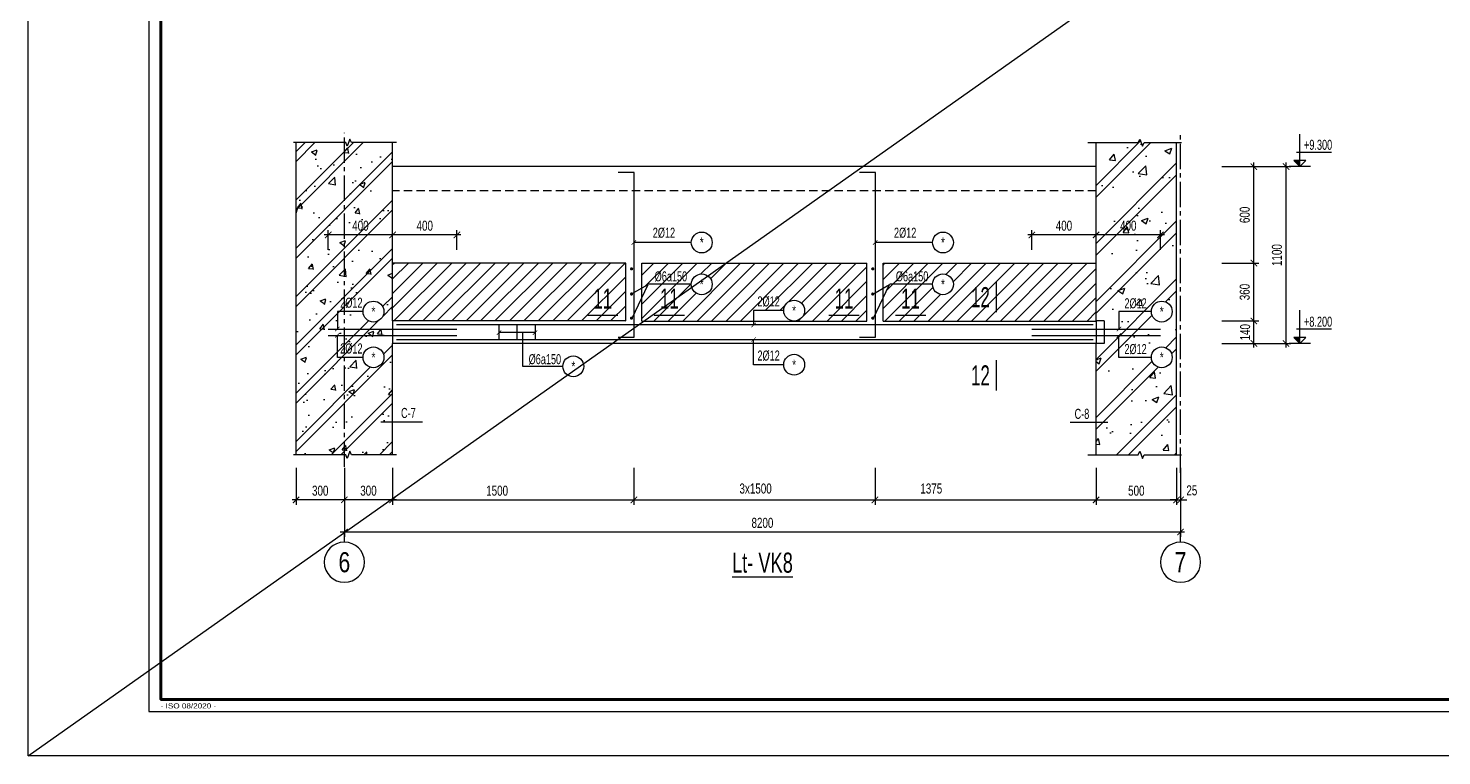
# Model space of a CAD drawing. Header units: millimetres. Extents: x 0 to 42050, y 0 to 14850.
# Drawn here: x 21025 to 29815, y 0 to 4524 of the extents above; entities that cross this region are included whole.
import ezdxf
from ezdxf.enums import TextEntityAlignment as Align

# ---------------------------------------------------------------- set-up
doc = ezdxf.new("R2010")
doc.units = ezdxf.units.MM
doc.header["$LTSCALE"] = 3
doc.header["$PDSIZE"] = -2
doc.linetypes.add('CENTER2', pattern=[1.125, 0.75, -0.125, 0.125, -0.125])
doc.linetypes.add('HIDDEN', pattern=[0.375, 0.25, -0.125])
doc.layers.get('0').update_dxf_attribs({"color": 8, "lineweight": 5})
doc.layers.get('Defpoints').update_dxf_attribs({"color": 2})
doc.layers.add('02.CDC.DIM', color=1, linetype='Continuous', lineweight=20)
for name, color, linetype in [('CDC -TEXT KHUNG', 7, 'Continuous'), ('CDC-KHUNGTEN', 9, 'Continuous'), ('CDC.01.AXIS', 160, 'CENTER2'), ('CDC.02.DIM', 1, 'Continuous'), ('CDC.03.BORDER', 3, 'Continuous'), ('CDC.04.HIDDEN', 8, 'HIDDEN'), ('CDC.05.STEEL', 4, 'Continuous'), ('CDC.06.TEXT', 2, 'Continuous'), ('CDC.10.HATCH', 9, 'Continuous'), ('CDC.11.NOTE', 8, 'Continuous'), ('CDC.14.STEELNUM', 9, 'Continuous')]:
    doc.layers.add(name, color=color, linetype=linetype)
doc.layers.add('KCS_Plotter', color=11, linetype='Continuous', plot=False)
doc.styles.add('arial', font='arial.ttf', dxfattribs={"width": 0.7})
doc.styles.add('BIGTEXT', font='arial.ttf', dxfattribs={"width": 0.8})
doc.styles.add('KCS_BIGTEXT', font='arial.ttf', dxfattribs={"width": 0.7})
doc.styles.add('KCS_SMTEXT', font='arial.ttf', dxfattribs={"width": 0.7})
doc.styles.add('KT CDC', font='arial.ttf', dxfattribs={"width": 0.85, "height": 200})
doc.dimstyles.new('KCS_DIM25', dxfattribs={"dimscale": 25, "dimtxt": 2.5, "dimasz": 1.6, "dimexe": 1.2, "dimexo": 0, "dimgap": 1, "dimtad": 1, "dimdec": 0, "dimzin": 0, "dimdsep": 46, "dimtxsty": 'KCS_SMTEXT', "dimblk": 'ARCHTICK', "dimcen": 0, "dimdle": 1, "dimclrd": 256, "dimclre": 256, "dimclrt": 2, "dimadec": 0, "dimazin": 0, "dimtfac": 1, "dimtdec": 0, "dimtix": 1, "dimtmove": 2, "dimatfit": 3, "dimfxl": 1, "dimtolj": 1, "dimtzin": 0, "dimarcsym": 0})

# ---------------------------------------------------------------- blocks, each defined once
blk = doc.blocks.new('_ArchTick')
at = {"color": 0, "linetype": 'ByBlock', "const_width": 0.15}
blk.add_lwpolyline([(-0.5, -0.5), (0.5, 0.5)], dxfattribs=at)
blk = doc.blocks.new('*D103')
at = {"layer": 'CDC.02.DIM', "lineweight": -2, "transparency": 16777216}
for p, q in [((28447, 3664), (28677, 3664)), ((28647, 3038.8), (28647, 3689)), ((28447, 3063.8), (28677, 3063.8))]:
    blk.add_line(p, q, dxfattribs=at)
at = {"layer": 'Defpoints', "color": 0, "transparency": 16777216}
for p in [(28447, 3664), (28647, 3664), (28447, 3063.8)]:
    blk.add_point(p, dxfattribs=at)
at = {"layer": 'CDC.02.DIM', "lineweight": -2, "transparency": 16777216, "xscale": 40, "yscale": 40, "zscale": 40}
for p, rotation in [((28647, 3664), 90), ((28647, 3063.8), 270)]:
    blk.add_blockref('_ArchTick', p, dxfattribs=dict(at, rotation=rotation))
at = {"layer": 'CDC.02.DIM', "color": 2, "transparency": 16777216, "insert": (28590.1, 3363.9), "char_height": 62.5, "attachment_point": 5, "rotation": 90, "style": 'KCS_SMTEXT'}
blk.add_mtext('\\A1;600', dxfattribs=at)
blk = doc.blocks.new('*D104')
at = {"layer": 'CDC.02.DIM', "lineweight": -2, "transparency": 16777216}
for p, q in [((28647, 2679), (28647, 3088.8)), ((28447, 3063.8), (28677, 3063.8)), ((28447, 2704), (28677, 2704))]:
    blk.add_line(p, q, dxfattribs=at)
at = {"layer": 'Defpoints', "color": 0, "transparency": 16777216}
for p in [(28447, 3063.8), (28647, 3063.8), (28447, 2704)]:
    blk.add_point(p, dxfattribs=at)
at = {"layer": 'CDC.02.DIM', "lineweight": -2, "transparency": 16777216, "xscale": 40, "yscale": 40, "zscale": 40}
for p, rotation in [((28647, 3063.8), 90), ((28647, 2704), 270)]:
    blk.add_blockref('_ArchTick', p, dxfattribs=dict(at, rotation=rotation))
at = {"layer": 'CDC.02.DIM', "color": 2, "transparency": 16777216, "insert": (28590, 2883.9), "char_height": 62.5, "attachment_point": 5, "rotation": 90, "style": 'KCS_SMTEXT'}
blk.add_mtext('\\A1;360', dxfattribs=at)
blk = doc.blocks.new('*D105')
at = {"layer": 'CDC.02.DIM', "lineweight": -2, "transparency": 16777216}
for p, q in [((28647, 2539), (28647, 2729)), ((28447, 2704), (28677, 2704)), ((28447, 2564), (28677, 2564))]:
    blk.add_line(p, q, dxfattribs=at)
at = {"layer": 'Defpoints', "color": 0, "transparency": 16777216}
for p in [(28447, 2704), (28647, 2704), (28447, 2564)]:
    blk.add_point(p, dxfattribs=at)
at = {"layer": 'CDC.02.DIM', "lineweight": -2, "transparency": 16777216, "xscale": 40, "yscale": 40, "zscale": 40}
for p, rotation in [((28647, 2704), 90), ((28647, 2564), 270)]:
    blk.add_blockref('_ArchTick', p, dxfattribs=dict(at, rotation=rotation))
at = {"layer": 'CDC.02.DIM', "color": 2, "transparency": 16777216, "insert": (28592.6, 2634), "char_height": 62.5, "attachment_point": 5, "rotation": 90, "style": 'KCS_SMTEXT'}
blk.add_mtext('\\A1;140', dxfattribs=at)
blk = doc.blocks.new('*D106')
at = {"layer": 'CDC.02.DIM', "lineweight": -2, "transparency": 16777216}
for p, q in [((28447, 3664), (28877, 3664)), ((28847, 2539), (28847, 3689)), ((28447, 2564), (28877, 2564))]:
    blk.add_line(p, q, dxfattribs=at)
at = {"layer": 'Defpoints', "color": 0, "transparency": 16777216}
for p in [(28447, 3664), (28847, 3664), (28447, 2564)]:
    blk.add_point(p, dxfattribs=at)
at = {"layer": 'CDC.02.DIM', "lineweight": -2, "transparency": 16777216, "xscale": 40, "yscale": 40, "zscale": 40}
for p, rotation in [((28847, 3664), 90), ((28847, 2564), 270)]:
    blk.add_blockref('_ArchTick', p, dxfattribs=dict(at, rotation=rotation))
at = {"layer": 'CDC.02.DIM', "color": 2, "transparency": 16777216, "insert": (28790.1, 3114), "char_height": 62.5, "attachment_point": 5, "rotation": 90, "style": 'KCS_SMTEXT'}
blk.add_mtext('\\A1;1100', dxfattribs=at)
blk = doc.blocks.new('*D107')
at = {"layer": 'CDC.02.DIM', "lineweight": -2, "transparency": 16777216}
for p, q in [((22990.6, 1791), (22990.6, 1361.2)), ((28190.6, 1791), (28190.6, 1361.2)), ((28215.6, 1391.2), (22965.6, 1391.2))]:
    blk.add_line(p, q, dxfattribs=at)
at = {"layer": 'Defpoints', "color": 0, "transparency": 16777216}
for p in [(22990.6, 1791), (28190.6, 1791), (22990.6, 1391.2)]:
    blk.add_point(p, dxfattribs=at)
at = {"layer": 'CDC.02.DIM', "lineweight": -2, "transparency": 16777216, "xscale": 40, "yscale": 40, "zscale": 40, "rotation": 180}
blk.add_blockref('_ArchTick', (22990.6, 1391.2), dxfattribs=at)
at = {"layer": 'CDC.02.DIM', "lineweight": -2, "transparency": 16777216, "xscale": 40, "yscale": 40, "zscale": 40}
blk.add_blockref('_ArchTick', (28190.6, 1391.2), dxfattribs=at)
at = {"layer": 'CDC.02.DIM', "color": 2, "transparency": 16777216, "insert": (25590.6, 1448.1), "char_height": 62.5, "attachment_point": 5, "style": 'KCS_SMTEXT'}
blk.add_mtext('\\A1;{\\fArial|b0|i0|c163|p34;8200}', dxfattribs=at)
blk = doc.blocks.new('*D108')
at = {"layer": 'CDC.02.DIM', "lineweight": -2, "transparency": 16777216}
for p, q in [((22690.6, 1791), (22690.6, 1561.2)), ((22990.6, 1791), (22990.6, 1561.2)), ((23015.6, 1591.2), (22665.6, 1591.2))]:
    blk.add_line(p, q, dxfattribs=at)
at = {"layer": 'Defpoints', "color": 0, "transparency": 16777216}
for p in [(22690.6, 1791), (22990.6, 1791), (22690.6, 1591.2)]:
    blk.add_point(p, dxfattribs=at)
at = {"layer": 'CDC.02.DIM', "lineweight": -2, "transparency": 16777216, "xscale": 40, "yscale": 40, "zscale": 40, "rotation": 180}
blk.add_blockref('_ArchTick', (22690.6, 1591.2), dxfattribs=at)
at = {"layer": 'CDC.02.DIM', "lineweight": -2, "transparency": 16777216, "xscale": 40, "yscale": 40, "zscale": 40}
blk.add_blockref('_ArchTick', (22990.6, 1591.2), dxfattribs=at)
at = {"layer": 'CDC.02.DIM', "color": 2, "transparency": 16777216, "insert": (22840.6, 1648.2), "char_height": 62.5, "attachment_point": 5, "style": 'KCS_SMTEXT'}
blk.add_mtext('\\A1;300', dxfattribs=at)
blk = doc.blocks.new('*D109')
at = {"layer": 'CDC.02.DIM', "lineweight": -2, "transparency": 16777216}
for p, q in [((23290.6, 1791), (23290.6, 1561.2)), ((24790.6, 1791), (24790.6, 1561.2)), ((23265.6, 1591.2), (24815.6, 1591.2))]:
    blk.add_line(p, q, dxfattribs=at)
at = {"layer": 'Defpoints', "color": 0, "transparency": 16777216}
for p in [(23290.6, 1791), (24790.6, 1791), (24790.6, 1591.2)]:
    blk.add_point(p, dxfattribs=at)
at = {"layer": 'CDC.02.DIM', "lineweight": -2, "transparency": 16777216, "xscale": 40, "yscale": 40, "zscale": 40, "rotation": 180}
blk.add_blockref('_ArchTick', (23290.6, 1591.2), dxfattribs=at)
at = {"layer": 'CDC.02.DIM', "lineweight": -2, "transparency": 16777216, "xscale": 40, "yscale": 40, "zscale": 40}
blk.add_blockref('_ArchTick', (24790.6, 1591.2), dxfattribs=at)
at = {"layer": 'CDC.02.DIM', "color": 2, "transparency": 16777216, "insert": (23940.6, 1648.1), "char_height": 62.5, "attachment_point": 5, "style": 'KCS_SMTEXT'}
blk.add_mtext('\\A1;1500', dxfattribs=at)
blk = doc.blocks.new('*D110')
at = {"layer": 'CDC.02.DIM', "lineweight": -2, "transparency": 16777216}
for p, q in [((27665.6, 1791), (27665.6, 1561.2)), ((28165.6, 1791), (28165.6, 1561.2)), ((27640.6, 1591.2), (28190.6, 1591.2))]:
    blk.add_line(p, q, dxfattribs=at)
at = {"layer": 'Defpoints', "color": 0, "transparency": 16777216}
for p in [(27665.6, 1791), (28165.6, 1791), (28165.6, 1591.2)]:
    blk.add_point(p, dxfattribs=at)
at = {"layer": 'CDC.02.DIM', "lineweight": -2, "transparency": 16777216, "xscale": 40, "yscale": 40, "zscale": 40, "rotation": 180}
blk.add_blockref('_ArchTick', (27665.6, 1591.2), dxfattribs=at)
at = {"layer": 'CDC.02.DIM', "lineweight": -2, "transparency": 16777216, "xscale": 40, "yscale": 40, "zscale": 40}
blk.add_blockref('_ArchTick', (28165.6, 1591.2), dxfattribs=at)
at = {"layer": 'CDC.02.DIM', "color": 2, "transparency": 16777216, "insert": (27915.6, 1648.1), "char_height": 62.5, "attachment_point": 5, "style": 'KCS_SMTEXT'}
blk.add_mtext('\\A1;500', dxfattribs=at)
blk = doc.blocks.new('*D111')
at = {"layer": 'CDC.02.DIM', "lineweight": -2, "transparency": 16777216}
for p, q in [((22990.6, 1791), (22990.6, 1561.2)), ((23290.6, 1791), (23290.6, 1561.2)), ((23315.6, 1591.2), (22965.6, 1591.2))]:
    blk.add_line(p, q, dxfattribs=at)
at = {"layer": 'Defpoints', "color": 0, "transparency": 16777216}
for p in [(22990.6, 1791), (23290.6, 1791), (22990.6, 1591.2)]:
    blk.add_point(p, dxfattribs=at)
at = {"layer": 'CDC.02.DIM', "lineweight": -2, "transparency": 16777216, "xscale": 40, "yscale": 40, "zscale": 40, "rotation": 180}
blk.add_blockref('_ArchTick', (22990.6, 1591.2), dxfattribs=at)
at = {"layer": 'CDC.02.DIM', "lineweight": -2, "transparency": 16777216, "xscale": 40, "yscale": 40, "zscale": 40}
blk.add_blockref('_ArchTick', (23290.6, 1591.2), dxfattribs=at)
at = {"layer": 'CDC.02.DIM', "color": 2, "transparency": 16777216, "insert": (23140.6, 1648.2), "char_height": 62.5, "attachment_point": 5, "style": 'KCS_SMTEXT'}
blk.add_mtext('\\A1;300', dxfattribs=at)
blk = doc.blocks.new('*D112')
at = {"layer": 'CDC.02.DIM', "lineweight": -2, "transparency": 16777216}
for p, q in [((27265.6, 3145.9), (27265.6, 3269.3)), ((27665.6, 3145.9), (27665.6, 3269.3)), ((27690.6, 3239.3), (27240.6, 3239.3))]:
    blk.add_line(p, q, dxfattribs=at)
at = {"layer": 'Defpoints', "color": 0, "transparency": 16777216}
for p in [(27265.6, 3239.3), (27265.6, 3145.9), (27665.6, 3145.9)]:
    blk.add_point(p, dxfattribs=at)
at = {"layer": 'CDC.02.DIM', "lineweight": -2, "transparency": 16777216, "xscale": 40, "yscale": 40, "zscale": 40, "rotation": 180}
blk.add_blockref('_ArchTick', (27265.6, 3239.3), dxfattribs=at)
at = {"layer": 'CDC.02.DIM', "lineweight": -2, "transparency": 16777216, "xscale": 40, "yscale": 40, "zscale": 40}
blk.add_blockref('_ArchTick', (27665.6, 3239.3), dxfattribs=at)
at = {"layer": 'CDC.02.DIM', "color": 2, "transparency": 16777216, "insert": (27465.6, 3296.2), "char_height": 62.5, "attachment_point": 5, "style": 'KCS_SMTEXT'}
blk.add_mtext('\\A1;400', dxfattribs=at)
blk = doc.blocks.new('*D113')
at = {"layer": 'CDC.02.DIM', "lineweight": -2, "transparency": 16777216}
for p, q in [((23290.6, 3145.9), (23290.6, 3269.3)), ((23690.6, 3145.9), (23690.6, 3269.3)), ((23715.6, 3239.3), (23265.6, 3239.3))]:
    blk.add_line(p, q, dxfattribs=at)
at = {"layer": 'Defpoints', "color": 0, "transparency": 16777216}
for p in [(23290.6, 3239.3), (23290.6, 3145.9), (23690.6, 3145.9)]:
    blk.add_point(p, dxfattribs=at)
at = {"layer": 'CDC.02.DIM', "lineweight": -2, "transparency": 16777216, "xscale": 40, "yscale": 40, "zscale": 40, "rotation": 180}
blk.add_blockref('_ArchTick', (23290.6, 3239.3), dxfattribs=at)
at = {"layer": 'CDC.02.DIM', "lineweight": -2, "transparency": 16777216, "xscale": 40, "yscale": 40, "zscale": 40}
blk.add_blockref('_ArchTick', (23690.6, 3239.3), dxfattribs=at)
at = {"layer": 'CDC.02.DIM', "color": 2, "transparency": 16777216, "insert": (23490.6, 3296.2), "char_height": 62.5, "attachment_point": 5, "style": 'KCS_SMTEXT'}
blk.add_mtext('\\A1;400', dxfattribs=at)
blk = doc.blocks.new('*D114')
at = {"layer": 'CDC.02.DIM', "lineweight": -2, "transparency": 16777216}
for p, q in [((28165.6, 1791), (28165.6, 1561.2)), ((28190.6, 1791), (28190.6, 1561.2)), ((28165.6, 1591.2), (28125.6, 1591.2)), ((28165.6, 1591.2), (28190.6, 1591.2)), ((28190.6, 1591.2), (28230.6, 1591.2))]:
    blk.add_line(p, q, dxfattribs=at)
at = {"layer": 'Defpoints', "color": 0, "transparency": 16777216}
for p in [(28165.6, 1791), (28190.6, 1791), (28190.6, 1591.2)]:
    blk.add_point(p, dxfattribs=at)
at = {"layer": 'CDC.02.DIM', "lineweight": -2, "transparency": 16777216, "xscale": 40, "yscale": 40, "zscale": 40}
blk.add_blockref('_ArchTick', (28165.6, 1591.2), dxfattribs=at)
at = {"layer": 'CDC.02.DIM', "lineweight": -2, "transparency": 16777216, "xscale": 40, "yscale": 40, "zscale": 40, "rotation": 180}
blk.add_blockref('_ArchTick', (28190.6, 1591.2), dxfattribs=at)
at = {"layer": 'CDC.02.DIM', "color": 2, "transparency": 16777216, "insert": (28260.9, 1649.9), "char_height": 62.5, "attachment_point": 5, "style": 'KCS_SMTEXT'}
blk.add_mtext('\\A1;25', dxfattribs=at)
blk = doc.blocks.new('*D115')
at = {"layer": 'CDC.02.DIM', "lineweight": -2, "transparency": 16777216}
for p, q in [((27665.6, 3145.9), (27665.6, 3269.3)), ((28065.6, 3145.9), (28065.6, 3269.3)), ((28090.6, 3239.3), (27640.6, 3239.3))]:
    blk.add_line(p, q, dxfattribs=at)
at = {"layer": 'Defpoints', "color": 0, "transparency": 16777216}
for p in [(27665.6, 3239.3), (27665.6, 3145.9), (28065.6, 3145.9)]:
    blk.add_point(p, dxfattribs=at)
at = {"layer": 'CDC.02.DIM', "lineweight": -2, "transparency": 16777216, "xscale": 40, "yscale": 40, "zscale": 40, "rotation": 180}
blk.add_blockref('_ArchTick', (27665.6, 3239.3), dxfattribs=at)
at = {"layer": 'CDC.02.DIM', "lineweight": -2, "transparency": 16777216, "xscale": 40, "yscale": 40, "zscale": 40}
blk.add_blockref('_ArchTick', (28065.6, 3239.3), dxfattribs=at)
at = {"layer": 'CDC.02.DIM', "color": 2, "transparency": 16777216, "insert": (27865.6, 3296.2), "char_height": 62.5, "attachment_point": 5, "style": 'KCS_SMTEXT'}
blk.add_mtext('\\A1;400', dxfattribs=at)
blk = doc.blocks.new('*D116')
at = {"layer": 'CDC.02.DIM', "lineweight": -2, "transparency": 16777216}
for p, q in [((24790.6, 1791), (24790.6, 1561)), ((26290.6, 1791), (26290.6, 1561)), ((24765.6, 1591), (26315.6, 1591))]:
    blk.add_line(p, q, dxfattribs=at)
at = {"layer": 'Defpoints', "color": 0, "transparency": 16777216}
for p in [(24790.6, 1791), (26290.6, 1791), (26290.6, 1591)]:
    blk.add_point(p, dxfattribs=at)
at = {"layer": 'CDC.02.DIM', "lineweight": -2, "transparency": 16777216, "xscale": 40, "yscale": 40, "zscale": 40, "rotation": 180}
blk.add_blockref('_ArchTick', (24790.6, 1591), dxfattribs=at)
at = {"layer": 'CDC.02.DIM', "lineweight": -2, "transparency": 16777216, "xscale": 40, "yscale": 40, "zscale": 40}
blk.add_blockref('_ArchTick', (26290.6, 1591), dxfattribs=at)
at = {"layer": 'CDC.02.DIM', "color": 2, "transparency": 16777216, "insert": (25548.1, 1661.5), "char_height": 62.5, "attachment_point": 5, "style": 'KCS_SMTEXT'}
blk.add_mtext('\\A1;{\\fArial|b0|i0|c163|p34;3}x1500', dxfattribs=at)
blk = doc.blocks.new('*D117')
at = {"layer": 'CDC.02.DIM', "lineweight": -2, "transparency": 16777216}
for p, q in [((26290.6, 1791), (26290.6, 1561)), ((27665.6, 1791), (27665.6, 1561)), ((26265.6, 1591), (27690.6, 1591))]:
    blk.add_line(p, q, dxfattribs=at)
at = {"layer": 'Defpoints', "color": 0, "transparency": 16777216}
for p in [(26290.6, 1791), (27665.6, 1791), (27665.6, 1591)]:
    blk.add_point(p, dxfattribs=at)
at = {"layer": 'CDC.02.DIM', "lineweight": -2, "transparency": 16777216, "xscale": 40, "yscale": 40, "zscale": 40, "rotation": 180}
blk.add_blockref('_ArchTick', (26290.6, 1591), dxfattribs=at)
at = {"layer": 'CDC.02.DIM', "lineweight": -2, "transparency": 16777216, "xscale": 40, "yscale": 40, "zscale": 40}
blk.add_blockref('_ArchTick', (27665.6, 1591), dxfattribs=at)
at = {"layer": 'CDC.02.DIM', "color": 2, "transparency": 16777216, "insert": (26640.6, 1661.5), "char_height": 62.5, "attachment_point": 5, "style": 'KCS_SMTEXT'}
blk.add_mtext('\\A1;1375', dxfattribs=at)
blk = doc.blocks.new('*D118')
at = {"layer": 'CDC.02.DIM', "lineweight": -2, "transparency": 16777216}
for p, q in [((22890.6, 3145.9), (22890.6, 3269.3)), ((23290.6, 3145.9), (23290.6, 3269.3)), ((23315.6, 3239.3), (22865.6, 3239.3))]:
    blk.add_line(p, q, dxfattribs=at)
at = {"layer": 'Defpoints', "color": 0, "transparency": 16777216}
for p in [(22890.6, 3239.3), (22890.6, 3145.9), (23290.6, 3145.9)]:
    blk.add_point(p, dxfattribs=at)
at = {"layer": 'CDC.02.DIM', "lineweight": -2, "transparency": 16777216, "xscale": 40, "yscale": 40, "zscale": 40, "rotation": 180}
blk.add_blockref('_ArchTick', (22890.6, 3239.3), dxfattribs=at)
at = {"layer": 'CDC.02.DIM', "lineweight": -2, "transparency": 16777216, "xscale": 40, "yscale": 40, "zscale": 40}
blk.add_blockref('_ArchTick', (23290.6, 3239.3), dxfattribs=at)
at = {"layer": 'CDC.02.DIM', "color": 2, "transparency": 16777216, "insert": (23090.6, 3296.2), "char_height": 62.5, "attachment_point": 5, "style": 'KCS_SMTEXT'}
blk.add_mtext('\\A1;400', dxfattribs=at)
blk = doc.blocks.new('GCC_02')
at = {"layer": 'CDC.06.TEXT'}
blk.add_line((-188, 0), (188, 0), dxfattribs=at)
at = {"layer": 'CDC.06.TEXT', "style": 'KCS_BIGTEXT', "width": 0.6}
blk.add_attdef('1', text='', height=250, dxfattribs=at).set_placement((-1, 83), align=Align.CENTER)
blk = doc.blocks.new('GCC_01')
at = {"layer": 'CDC.06.TEXT'}
blk.add_line((0, 0), (0, 375), dxfattribs=at)
at = {"layer": 'CDC.06.TEXT', "style": 'KCS_BIGTEXT', "width": 0.6}
blk.add_attdef('1', text='', height=250, dxfattribs=at).set_placement((-83, 62), align=Align.RIGHT)
blk = doc.blocks.new('_Axis name')
at = {"layer": 'CDC.02.DIM'}
blk.add_line((0, 2.5), (0, 0), dxfattribs=at)
blk.add_circle((0, 7.5), 5, dxfattribs=at)
at = {"layer": 'CDC.02.DIM', "style": 'BIGTEXT', "width": 0.75}
blk.add_attdef('.', text='', height=5, dxfattribs=at).set_placement((0, 7.5), align=Align.MIDDLE)
blk = doc.blocks.new('Khung tên chuẩn')
at = {"layer": 'CDC-KHUNGTEN', "color": 8}
blk.add_lwpolyline([(75096, 1100), (83000, 1100), (83000, 58300), (3000, 58300), (3000, 1100), (75096, 1100)], dxfattribs=at)
at = {"layer": 'CDC-KHUNGTEN', "color": 255, "lineweight": 60}
blk.add_lwpolyline([(74900, 1400), (74900, 58000), (3300, 58000), (3300, 1400), (74900, 1400)], close=True, dxfattribs=at)
at = {"layer": 'Defpoints', "color": 1, "ltscale": 0.2}
blk.add_lwpolyline([(0, 0), (0, 59400), (84100, 59400), (84100, 0), (0, 0)], close=True, dxfattribs=at)
at = {"layer": 'CDC -TEXT KHUNG', "color": 6, "style": 'KT CDC', "width": 1.15}
blk.add_text('- ISO 08/2020 -', height=125.69, dxfattribs=at).set_placement((3294, 1177))

msp = doc.modelspace()

# ---------------------------------------------------------------- hatches: boundary and pattern name
at = {"layer": 'CDC.10.HATCH', "linetype": 'ByBlock', "ltscale": 10}
h = msp.add_hatch(dxfattribs=at)
h.set_pattern_fill('BETONG', color=256, scale=50, style=0, pattern_type=2)
h.set_pattern_definition([(50, (-5591877.63, -229152.97), (358.630091, -31.376067), [37.5, -412.5]), (355, (-5591877.63, -229152.97), (-69.375667, 376.096067), [30, -330]), (100.4514, (-5591847.75, -229155.6), (289.25469, 344.71977), [31.870095, -350.571056]), (46.1842, (-5591877.63, -229052.97), (533.620524, -82.759507), [56.25, -618.75]), (96.6356, (-5591833.17, -229059.87), (467.331353, 487.058935), [47.805144, -525.8565]), (351.1842, (-5591877.63, -229053), (467.33097, 487.0593), [45, -495]), (21, (-5591827.63, -229077.97), (298.453526, -201.309445), [37.5, -412.5]), (326, (-5591827.63, -229077.97), (121.657666, 362.575023), [30, -330]), (71.4514, (-5591802.76, -229094.75), (420.111314, 161.265248), [31.870095, -350.571056]), (37.5, (-5591877.63, -229152.97), (6.0799277, 166.446927), [0, -326, 0, -335, 0, -331.25]), (7.5, (-5591877.63, -229152.97), (131.534769, 197.205856), [0, -191, 0, -318.5, 0, -126.25]), (327.5, (-5591989.13, -229152.97), (266.911218, -11.277436), [0, -125, 0, -390, 0, -517.5]), (317.5, (-5592039.13, -229152.97), (291.593085, 50.052491), [0, -162.5, 0, -259, 0, -367.5]), (45, (-5591877.63, -229152.97), (-150.260191, 150.260191), []), (45, (-5591877.63, -229091.72), (-150.260191, 150.260191), [])])
h.paths.add_polyline_path([(23290.6, 3813.4), (23034.4, 3813.4), (23024.8, 3835.6), (23008.6, 3791.2), (22999, 3813.4), (22690.6, 3813.4), (22690.6, 1871.5), (22999, 1871.5), (23008.6, 1849.3), (23024.8, 1893.7), (23034.4, 1871.5), (23290.6, 1871.5), (23290.6, 2564), (23290.6, 2614), (22947.2, 2614), (22947.2, 2477.7), (23106.9, 2477.7, -1), (23236.5, 2477.7, -1), (23106.9, 2477.7), (22947.2, 2477.7), (22947.2, 2614), (23290.6, 2614), (23290.6, 2654), (22947.2, 2654), (22947.2, 2762.3), (23106.9, 2762.3, -1), (23236.5, 2762.3, -1), (23106.9, 2762.3), (22947.2, 2762.3), (22947.2, 2654), (23290.6, 2654), (23290.6, 2704)])
h.paths.add_polyline_path([(23025.8, 3343.7), (23155.4, 3343.7), (23155.4, 3248.6), (23025.8, 3248.6)], flags=24)
h.paths.add_polyline_path([(22948.1, 2482.5), (23120.6, 2482.5), (23120.6, 2583.5), (22948.1, 2583.5)], flags=24)
h.paths.add_polyline_path([(22948.1, 2767.1), (23120.6, 2767.1), (23120.6, 2868.1), (22948.1, 2868.1)], flags=24)
at = {"layer": 'CDC.10.HATCH', "ltscale": 10}
h = msp.add_hatch(dxfattribs=at)
h.set_pattern_fill('CHAU-01', color=256, scale=60, style=0, pattern_type=2)
h.set_pattern_definition([(50, (28165.6, 1449.3), (430.356, -37.65), [45, -495]), (355, (28165.6, 1449.3), (-83.25, 451.315), [36, -396]), (100.451, (28201.47, 1446.17), (347.106, 413.664), [38.244, -420.685]), (46.184, (28165.6, 1569.3), (640.34, -99.31), [67.5, -742.5]), (96.636, (28218.97, 1561), (560.8, 584.47), [57.37, -631.03]), (351.184, (28165.6, 1569.3), (560.8, 584.47), [54, -594]), (21, (28225.6, 1539.3), (358.144, -241.57), [45, -495]), (326, (28225.6, 1539.3), (145.99, 435.09), [36, -396]), (71.451, (28255.45, 1519.17), (504.13, 193.52), [38.244, -420.685]), (37.5, (28165.6, 1449.3), (7.296, 199.736), [0, -391.2, 0, -402, 0, -397.5]), (7.5, (28165.6, 1449.3), (157.842, 236.647), [0, -229.2, 0, -382.2, 0, -151.5]), (327.5, (28031.8, 1449.3), (320.293, -13.533), [0, -150, 0, -468, 0, -621]), (317.5, (27971.8, 1449.3), (349.912, 60.063), [0, -195, 0, -310.8, 0, -441]), (45, (28165.6, 1449.3), (-180.312, 180.312), []), (45, (28165.6, 1522.8), (-180.312, 180.312), [])])
h.paths.add_polyline_path([(28165.6, 3813.4), (27963.5, 3813.4), (27953.9, 3791.2), (27937.7, 3835.6), (27928.1, 3813.4), (27665.6, 3813.4), (27665.6, 2704), (27715.6, 2704), (27715.6, 2654), (27807.2, 2654), (27807.2, 2762.3), (28009.1, 2762.3, -1), (28138.7, 2762.3, -1), (28009.1, 2762.3), (27807.2, 2762.3), (27807.2, 2654), (27715.6, 2654), (27715.6, 2614), (27807.2, 2614), (27807.2, 2477.7), (28009.1, 2477.7, -1), (28138.7, 2477.7, -1), (28009.1, 2477.7), (27807.2, 2477.7), (27807.2, 2614), (27715.6, 2614), (27715.6, 2564), (27665.6, 2564), (27665.6, 1871.5), (27928.1, 1871.5), (27937.7, 1893.7), (27953.9, 1849.3), (27963.5, 1871.5), (28165.6, 1871.5)])
h.paths.add_polyline_path([(27800.8, 3343.7), (27930.4, 3343.7), (27930.4, 3248.6), (27800.8, 3248.6)], flags=24)
h.paths.add_polyline_path([(27824.6, 2479), (27997.1, 2479), (27997.1, 2580), (27824.6, 2580)], flags=24)
h.paths.add_polyline_path([(27824.6, 2763.6), (27997.1, 2763.6), (27997.1, 2864.6), (27824.6, 2864.6)], flags=24)
h = msp.add_hatch(dxfattribs=at)
h.set_pattern_fill('ANSI31', color=256, scale=20, style=0)
h.set_pattern_definition([(45, (-13124.31, 75121.586), (-44.90128, 44.90128), [])])
h.paths.add_polyline_path([(23290.6, 3063.8), (23290.6, 2704), (24740.6, 2704), (24740.6, 3063.8)])
h.paths.add_polyline_path([(25852.5, 2768.5, -0.400153), (25790.9, 2703.8), (26240.6, 2703.8), (26240.6, 3063.8), (24840.6, 3063.8), (24840.6, 2909.3), (24882.1, 2932), (24881.3, 2932), (24840.6, 2846.3), (24840.6, 2703.8), (25536, 2703.8), (25536, 2768.5), (25722.9, 2768.5, -1)])
h.paths.add_polyline_path([(25148.3, 2932, -1), (25277.9, 2932, -1)], flags=16)
h.paths.add_polyline_path([(26340.6, 3063.8), (26340.6, 2908.2), (26382.1, 2932), (26381.3, 2932), (26340.6, 2846.3), (26340.6, 2703.8), (27665.6, 2703.8), (27665.6, 2704), (27665.6, 3063.8)])
h.paths.add_polyline_path([(26777.9, 2932, -1), (26648.3, 2932, -1)], flags=16)
h.paths.add_polyline_path([(23425.8, 3343.7), (23555.4, 3343.7), (23555.4, 3248.6), (23425.8, 3248.6)], flags=9)
h.paths.add_polyline_path([(25180.5, 2884), (25245.8, 2884), (25245.8, 2978), (25180.5, 2978)], flags=8)
h.paths.add_polyline_path([(25542.7, 2775.2), (25715.2, 2775.2), (25715.2, 2876.2), (25542.7, 2876.2)], flags=24)
h.paths.add_polyline_path([(24903.6, 2931.2), (25139.2, 2931.2), (25139.2, 3032.2), (24903.6, 3032.2)], flags=24)
h.paths.add_polyline_path([(27400.8, 3343.7), (27530.4, 3343.7), (27530.4, 3248.6), (27400.8, 3248.6)], flags=9)
h.paths.add_polyline_path([(26680.5, 2884), (26745.8, 2884), (26745.8, 2978), (26680.5, 2978)], flags=8)
h.paths.add_polyline_path([(26403.6, 2931.2), (26639.2, 2931.2), (26639.2, 3032.2), (26403.6, 3032.2)], flags=24)

# ---------------------------------------------------------------- linework, layer by layer
at = {"layer": 'CDC.01.AXIS', "ltscale": 70}
for p, q in [((22990.6, 1797.5), (22990.6, 3875.1)), ((28190.6, 1758.7), (28190.6, 3875.1))]:
    msp.add_line(p, q, dxfattribs=at)
at = {"layer": 'CDC.02.DIM'}
for p, q in [((28932.4, 3664), (28932.4, 3866)), ((28932.4, 3664), (28894.4, 3702.1)), ((28970.5, 3702.1), (28894.4, 3702.1)), ((29129.8, 3752.3), (28910.9, 3752.3)), ((28932.4, 3664), (28970.5, 3702.1)), ((28997.9, 3664), (28867, 3664)), ((28932.4, 2564), (28932.4, 2771)), ((29129.8, 2652.3), (28910.9, 2652.3)), ((28997.9, 2564), (28867, 2564)), ((28932.4, 2564), (28894.4, 2602.1)), ((28970.5, 2602.1), (28894.4, 2602.1)), ((28932.4, 2564), (28970.5, 2602.1))]:
    msp.add_line(p, q, dxfattribs=at)
for points in [[(28894.4, 3702.1), (28932.4, 3664), (28932.4, 3702.1)], [(28894.4, 2602.1), (28932.4, 2564), (28932.4, 2602.1)]]:
    msp.add_solid(points, dxfattribs=at)
at = {"layer": 'CDC.03.BORDER'}
for p, q in [((22690.6, 1871.5), (22690.6, 3813.4)), ((23290.6, 2704), (23290.6, 3813.5)), ((27665.6, 2704), (27665.6, 3813.5)), ((28165.6, 1871.5), (28165.6, 3813.4)), ((27665.6, 3664), (23290.6, 3664)), ((24740.6, 3063.8), (23290.6, 3063.8)), ((24740.6, 2704), (24740.6, 3063.8)), ((24840.6, 3063.8), (26240.6, 3063.8)), ((24840.6, 2703.8), (24840.6, 3063.8)), ((26240.6, 2703.8), (26240.6, 3063.8)), ((26340.6, 3063.8), (27665.6, 3063.8)), ((26340.6, 2703.8), (26340.6, 3063.8)), ((24740.6, 2704), (23290.6, 2704)), ((24840.6, 2703.8), (26240.6, 2703.8)), ((26340.6, 2703.8), (27665.6, 2703.8)), ((27715.6, 2564), (23290.6, 2564)), ((23290.6, 1871.5), (23290.6, 2564)), ((27665.6, 1871.5), (27665.6, 2564)), ((27665.6, 1871.5), (27665.6, 2564))]:
    msp.add_line(p, q, dxfattribs=at)
at = {"layer": 'CDC.04.HIDDEN', "ltscale": 70}
msp.add_line((27665.6, 3514), (23290.6, 3514), dxfattribs=at)
at = {"layer": 'CDC.05.STEEL', "ltscale": 60}
for p, q in [((22890.6, 2654), (23690.6, 2654)), ((27265.6, 2654), (28065.2, 2654)), ((22890.6, 2614), (23690.6, 2614)), ((27265.6, 2614), (28065.2, 2614))]:
    msp.add_line(p, q, dxfattribs=at)
at = {"layer": 'CDC.05.STEEL'}
for p, q in [((27647.9, 2679), (23315.6, 2679)), ((23951.7, 2679), (23951.7, 2589)), ((24064.2, 2679), (24064.2, 2589)), ((24176.7, 2679), (24176.7, 2589)), ((23315.6, 2589), (27647.9, 2589))]:
    msp.add_line(p, q, dxfattribs=at)
for points in [[(24693.7, 2603.6), (24793.7, 2603.6), (24793.7, 3626.4), (24693.7, 3626.4)], [(26193.7, 2603.6), (26293.7, 2603.6), (26293.7, 3626.4), (26193.7, 3626.4)]]:
    msp.add_lwpolyline(points, dxfattribs=at)
at = {"layer": 'CDC.05.STEEL', "const_width": 9.84}
for points in [[(24777, 3033, 1), (24777, 3023.2, 1)], [(26276.5, 3033, 1), (26276.5, 3023.2, 1)], [(24776.5, 2876.5, 1), (24776.5, 2866.7, 1)], [(26276.5, 2876.5, 1), (26276.5, 2866.7, 1)], [(24776.5, 2726.5, 1), (24776.5, 2716.7, 1)], [(26276.5, 2726.5, 1), (26276.5, 2716.7, 1)]]:
    msp.add_lwpolyline(points, format="xyb", close=True, dxfattribs=at)
at = {"layer": 'CDC.10.HATCH', "ltscale": 3}
msp.add_line((23290.6, 2704), (23290.6, 2564), dxfattribs=at)
at = {"layer": 'CDC.10.HATCH'}
for p, q in [((27665.6, 2704), (27665.6, 2564)), ((27715.6, 2704), (27665.6, 2704)), ((27715.6, 2704), (27715.6, 2564))]:
    msp.add_line(p, q, dxfattribs=at)
at = {"layer": 'CDC.11.NOTE'}
for p, q in [((24771.6, 2871.6), (24881, 2931.3)), ((24781.5, 2721.9), (24881, 2931.3)), ((26276.5, 2871.6), (26381, 2931.3)), ((26281.5, 2721.9), (26381, 2931.3)), ((24176.7, 2631.4), (23951.7, 2631.4)), ((27503.3, 2074.5), (27739.3, 2074.5)), ((27739.3, 2074.5), (27739.3, 2074.5))]:
    msp.add_line(p, q, dxfattribs=at)
for points in [[(23315.3, 3813.4), (23034.4, 3813.4), (23024.8, 3835.6), (23008.6, 3791.2), (22999, 3813.4), (22674.9, 3813.4)], [(27614.7, 3813.4), (27928.1, 3813.4), (27937.7, 3835.6), (27953.9, 3791.2), (27963.5, 3813.4), (28195.8, 3813.4)], [(25148.3, 3192), (24791.4, 3192), (24791.4, 3192)], [(26648.3, 3192), (26291.4, 3192), (26291.4, 3192)], [(25148.3, 2932), (24881.9, 2932)], [(26648.3, 2932), (26381.9, 2932)], [(23106.9, 2762.3), (22947.2, 2762.3), (22947.2, 2654)], [(25722.9, 2768.5), (25536, 2768.5), (25536, 2679)], [(28009.1, 2762.3), (27807.2, 2762.3), (27807.2, 2654)], [(23106.9, 2477.7), (22947.2, 2477.7), (22947.2, 2614)], [(24349.5, 2421.7), (24100.8, 2421.7), (24100.8, 2631.4)], [(25722.9, 2431.9), (25536, 2431.9), (25536, 2587.8)], [(28009.1, 2477.7), (27807.2, 2477.7), (27807.2, 2614)], [(23476.7, 2074.5), (23216.9, 2074.5), (23216.9, 2074.5)], [(23315.3, 1871.5), (23034.4, 1871.5), (23024.8, 1893.7), (23008.6, 1849.3), (22999, 1871.5), (22674.9, 1871.5)], [(27614.7, 1871.5), (27928.1, 1871.5), (27937.7, 1893.7), (27953.9, 1849.3), (27963.5, 1871.5), (28195.8, 1871.5)]]:
    msp.add_lwpolyline(points, dxfattribs=at)
at = {"layer": 'CDC.14.STEELNUM'}
for centre in [(25213.1, 3192, 0), (26713.1, 3192, 0), (25213.1, 2932, 0), (26713.1, 2932, 0), (23171.7, 2762.3, 0), (25787.7, 2768.5, 0), (28073.9, 2762.3, 0), (23171.7, 2477.7, 0), (24414.3, 2421.7, 0), (25787.7, 2431.9, 0), (28073.9, 2477.7, 0)]:
    msp.add_circle(centre, 64.8, dxfattribs=at)
at = {"layer": 'KCS_Plotter', "linetype": 'ByBlock', "ltscale": 10}
msp.add_line((21025, 0), (42050, 14850), dxfattribs=at)

# ---------------------------------------------------------------- block references
at = {"xscale": 0.2500000001309672, "yscale": 0.2500000001309672, "zscale": 0.2500000001309672}
msp.add_blockref('Khung tên chuẩn', (21025, 0), dxfattribs=at)
at = {"xscale": 0.5, "yscale": 0.5, "zscale": 0.5}
for name, p, values in [('GCC_02', (24598.2, 2739.3), {'1': '11'}), ('GCC_02', (25012, 2739.3), {'1': '11'}), ('GCC_02', (26098.2, 2739.3), {'1': '11'}), ('GCC_02', (26512, 2739.3), {'1': '11'}), ('GCC_01', (27046.2, 2758.5), {'1': '12'}), ('GCC_01', (27046.2, 2272), {'1': '12'})]:
    msp.add_blockref(name, p, dxfattribs=at).add_auto_attribs(values)
at = {"layer": '02.CDC.DIM'}
ref = msp.add_blockref('_Axis name', (22990.6, 1391.2), dxfattribs=dict(at, xscale=-25, yscale=25, zscale=25, rotation=180))
ref.add_attrib('.', '6', dxfattribs={"layer": 'CDC.02.DIM', "height": 125, "style": 'BIGTEXT', "width": 0.75}).set_placement((22990.6, 1203.7), align=Align.MIDDLE)
ref = msp.add_blockref('_Axis name', (28190.6, 1391.2), dxfattribs=dict(at, xscale=-25, yscale=25, zscale=25, rotation=180))
ref.add_attrib('.', '7', dxfattribs={"layer": 'CDC.02.DIM', "height": 125, "style": 'BIGTEXT', "width": 0.75}).set_placement((28190.6, 1203.7), align=Align.MIDDLE)
at = {"layer": 'CDC.11.NOTE', "xscale": 28.125, "yscale": 28.125, "zscale": 28.125}
for p in [(24791.4, 3192), (26291.4, 3192), (22947.2, 2654), (23951.7, 2631.4), (24176.7, 2631.4), (25536, 2678.8), (27807.2, 2654), (22947.2, 2614), (25536, 2588.8), (27807.2, 2614)]:
    msp.add_blockref('_ArchTick', p, dxfattribs=at)

# ---------------------------------------------------------------- texts
at = {"layer": 'CDC.02.DIM', "style": 'arial', "width": 0.65}
for s, p in [('+9.300', (29046.1, 3799.6)), ('+8.200', (29046.1, 2699.6))]:
    msp.add_text(s, height=62.5, dxfattribs=at).set_placement(p, align=Align.MIDDLE)
at = {"layer": 'CDC.06.TEXT', "style": 'arial', "width": 0.65}
for s, height, p in [('2%%C12', 62.5, (24978.1, 3253.1)), ('2%%C12', 62.5, (26478.1, 3253.1)), ('%%c6a150', 62.5, (25021.4, 2981.7)), ('%%c6a150', 62.5, (26521.4, 2981.7)), ('2%%C12', 62.5, (23034.3, 2817.6)), ('2%%C12', 62.5, (25629, 2825.7)), ('2%%C12', 62.5, (27910.9, 2814.1)), ('2%%C12', 62.5, (23034.3, 2533)), ('2%%C12', 62.5, (27910.9, 2529.5)), ('%%C6a150', 62.5, (24237.6, 2466.5)), ('2%%C12', 62.5, (25629, 2489.1)), ('C-7', 62.5, (23388.9, 2131.9)), ('C-8', 62.5, (27577.5, 2126.4)), ('%%ULt- VK8', 125, (25590.6, 1201.1))]:
    msp.add_text(s, height=height, dxfattribs=at).set_placement(p, align=Align.MIDDLE)
at = {"layer": 'CDC.14.STEELNUM', "style": 'arial', "width": 0.7}
for p in [(25213.1, 3192, 0), (26713.1, 3192, 0), (25213.1, 2932, 0), (26713.1, 2932, 0), (23171.7, 2762.3, 0), (25787.7, 2768.5, 0), (28073.9, 2762.3, 0), (23171.7, 2477.7, 0), (25787.7, 2431.9, 0), (28073.9, 2477.7, 0), (24414.3, 2421.7, 0)]:
    msp.add_text('*', height=62.5, dxfattribs=at).set_placement(p, align=Align.MIDDLE_CENTER)

# ---------------------------------------------------------------- dimensions: what is measured, and where the dimension line sits
at = {"layer": 'CDC.02.DIM'}
for base, p1, p2, angle, picture, middle in [((28647, 3664), (28447, 3063.8), (28447, 3664), 90, '*D103', (28590.1, 3363.9)), ((28847, 3664), (28447, 2564), (28447, 3664), 90, '*D106', (28790.1, 3114)), ((28647, 3063.8), (28447, 2704), (28447, 3063.8), 90, '*D104', (28590, 2883.9)), ((28165.6, 1591.2), (27665.6, 1791), (28165.6, 1791), 180, '*D110', (27915.6, 1648.1))]:
    dim = msp.add_linear_dim(base=base, p1=p1, p2=p2, angle=angle, dimstyle='KCS_DIM25', dxfattribs=at)
    dim.commit()
    dim.dimension.update_dxf_attribs({"geometry": picture, "text_midpoint": middle})
for base, p1, p2, picture, middle in [((22890.6, 3239.3), (23290.6, 3145.9), (22890.6, 3145.9), '*D118', (23090.6, 3296.2)), ((23290.6, 3239.3), (23690.6, 3145.9), (23290.6, 3145.9), '*D113', (23490.6, 3296.2)), ((27265.6, 3239.3), (27665.6, 3145.9), (27265.6, 3145.9), '*D112', (27465.6, 3296.2)), ((27665.6, 3239.3), (28065.6, 3145.9), (27665.6, 3145.9), '*D115', (27865.6, 3296.2)), ((22690.6, 1591.2), (22990.6, 1791), (22690.6, 1791), '*D108', (22840.6, 1648.2)), ((22990.6, 1591.2), (23290.6, 1791), (22990.6, 1791), '*D111', (23140.6, 1648.2))]:
    dim = msp.add_linear_dim(base=base, p1=p1, p2=p2, dimstyle='KCS_DIM25', dxfattribs=at)
    dim.commit()
    dim.dimension.update_dxf_attribs({"geometry": picture, "text_midpoint": middle})
for base, p1, p2, angle, picture, middle in [((28647, 2704), (28447, 2564), (28447, 2704), 90, '*D105', (28592.6, 2634)), ((24790.6, 1591.2), (23290.6, 1791), (24790.6, 1791), 180, '*D109', (23940.6, 1648.1)), ((27665.6, 1591), (26290.6, 1791), (27665.6, 1791), 180, '*D117', (26640.6, 1661.5))]:
    dim = msp.add_linear_dim(base=base, p1=p1, p2=p2, angle=angle, dimstyle='KCS_DIM25', dxfattribs=at)
    dim.commit()
    dim.dimension.update_dxf_attribs({"geometry": picture, "text_midpoint": middle, "dimtype": 160})
dim = msp.add_linear_dim(base=(22990.6, 1391.2), p1=(28190.6, 1791), p2=(22990.6, 1791), angle=180, text='{\\fArial|b0|i0|c163|p34;8200}', dimstyle='KCS_DIM25', dxfattribs=at)
dim.commit()
dim.dimension.update_dxf_attribs({"geometry": '*D107', "text_midpoint": (25590.6, 1448.1)})
dim = msp.add_linear_dim(base=(26290.6, 1591), p1=(24790.6, 1791), p2=(26290.6, 1791), angle=180, text='{\\fArial|b0|i0|c163|p34;3}x<>', dimstyle='KCS_DIM25', dxfattribs=at)
dim.commit()
dim.dimension.update_dxf_attribs({"geometry": '*D116', "text_midpoint": (25548.1, 1661.5), "dimtype": 160})
dim = msp.add_linear_dim(base=(28190.6, 1591.2), p1=(28165.6, 1791), p2=(28190.6, 1791), dimstyle='KCS_DIM25', dxfattribs=at)
dim.commit()
dim.dimension.update_dxf_attribs({"geometry": '*D114', "text_midpoint": (28260.9, 1649.9), "dimtype": 160})

doc.saveas('drawing.dxf')
